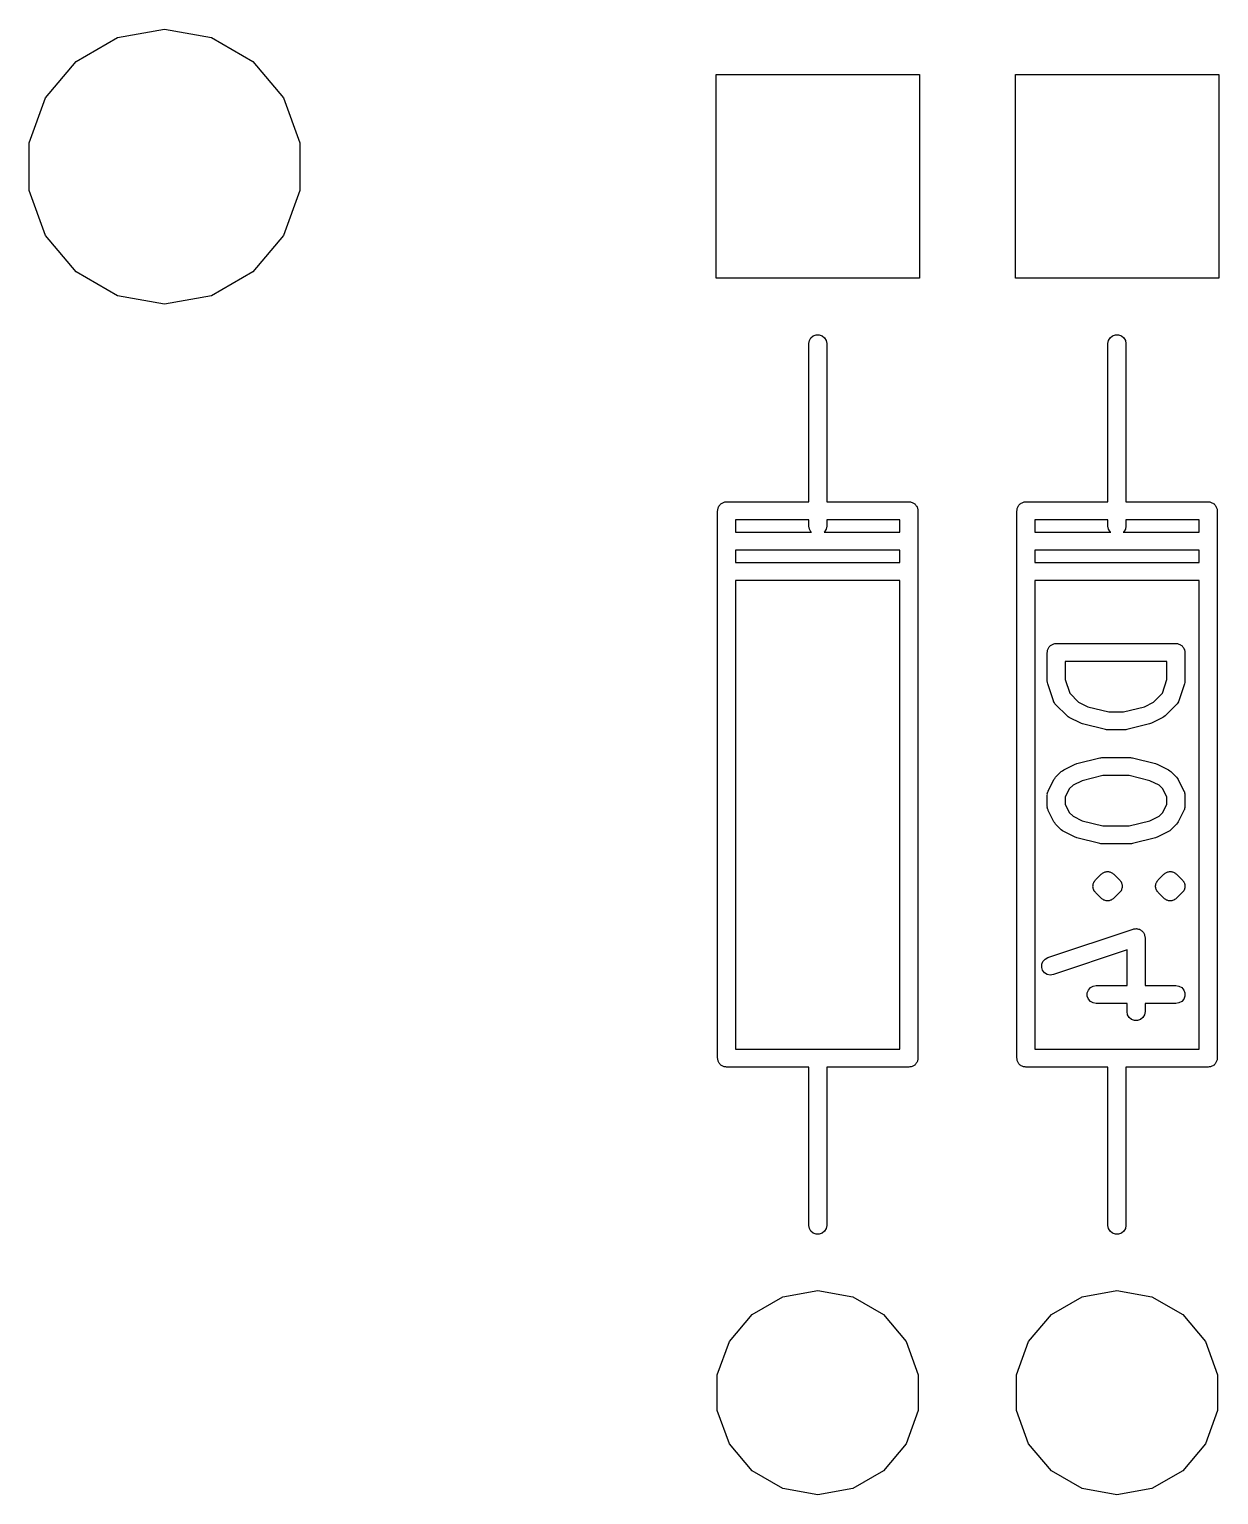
# Model space of a CAD drawing. Extents: x 17 to 273, y -105 to -8.
# Drawn here: x 99.41 to 109.35, y -104.01 to -91.77 of the extents above; entities that cross this region are included whole.
import ezdxf

# ---------------------------------------------------------------- set-up
doc = ezdxf.new("R2010")
doc.units = 0
doc.header["$MEASUREMENT"] = 0
doc.layers.add('BLACK', color=7, linetype='CONTINUOUS')

msp = doc.modelspace()

# ---------------------------------------------------------------- linework, layer by layer
at = {"layer": 'Black'}
for p, q in [((100.148, -91.8418), (100.54, -91.7726)), ((100.54, -91.7726), (100.932, -91.8418)), ((99.8025, -92.0411), (100.148, -91.8418)), ((100.932, -91.8418), (101.278, -92.0411)), ((99.5464, -92.3463), (99.8025, -92.0411)), ((101.278, -92.0411), (101.534, -92.3463)), ((105.148, -93.8501), (105.148, -92.1509)), ((105.148, -92.1509), (106.847, -92.1509)), ((106.847, -92.1509), (106.847, -93.8501)), ((107.648, -93.8501), (107.648, -92.1509)), ((107.648, -92.1509), (109.347, -92.1509)), ((109.347, -92.1509), (109.347, -93.8501)), ((99.4101, -92.7208), (99.5464, -92.3463)), ((101.534, -92.3463), (101.67, -92.7208)), ((99.4101, -93.1192), (99.4101, -92.7208)), ((101.67, -92.7208), (101.67, -93.1192)), ((99.5464, -93.4937), (99.4101, -93.1192)), ((101.67, -93.1192), (101.534, -93.4937)), ((99.8025, -93.7989), (99.5464, -93.4937)), ((101.534, -93.4937), (101.278, -93.7989)), ((100.148, -93.9982), (99.8025, -93.7989)), ((101.278, -93.7989), (100.932, -93.9982)), ((106.847, -93.8501), (105.148, -93.8501)), ((109.347, -93.8501), (107.648, -93.8501)), ((100.54, -94.0674), (100.148, -93.9982)), ((100.932, -93.9982), (100.54, -94.0674)), ((105.922, -94.3975), (105.927, -94.3719)), ((105.927, -94.3719), (105.94, -94.3493)), ((105.94, -94.3493), (105.96, -94.3326)), ((105.96, -94.3326), (105.984, -94.3237)), ((105.984, -94.3237), (106.01, -94.3237)), ((106.01, -94.3237), (106.035, -94.3326)), ((106.035, -94.3326), (106.055, -94.3493)), ((106.055, -94.3493), (106.068, -94.3719)), ((106.068, -94.3719), (106.072, -94.3975)), ((108.422, -94.3975), (108.427, -94.3719)), ((108.427, -94.3719), (108.44, -94.3493)), ((108.44, -94.3493), (108.46, -94.3326)), ((108.46, -94.3326), (108.484, -94.3237)), ((108.484, -94.3237), (108.51, -94.3237)), ((108.51, -94.3237), (108.535, -94.3326)), ((108.535, -94.3326), (108.555, -94.3493)), ((108.555, -94.3493), (108.568, -94.3719)), ((108.568, -94.3719), (108.572, -94.3975)), ((105.922, -95.7195), (105.922, -94.3975)), ((106.072, -94.3975), (106.072, -95.7195)), ((108.422, -95.7195), (108.422, -94.3975)), ((108.572, -94.3975), (108.572, -95.7195)), ((105.229, -95.7207), (105.235, -95.7195)), ((105.235, -95.7195), (105.922, -95.7195)), ((106.072, -95.7195), (106.759, -95.7195)), ((106.759, -95.7195), (106.766, -95.7207)), ((107.729, -95.7207), (107.735, -95.7195)), ((107.735, -95.7195), (108.422, -95.7195)), ((108.572, -95.7195), (109.259, -95.7195)), ((109.259, -95.7195), (109.266, -95.7207)), ((105.16, -95.7945), (105.162, -95.7881)), ((105.16, -100.367), (105.16, -95.7945)), ((105.162, -95.7815), (105.164, -95.7753)), ((105.162, -95.7881), (105.162, -95.7815)), ((105.164, -95.7753), (105.165, -95.7689)), ((105.165, -95.7689), (105.168, -95.7632)), ((105.168, -95.7632), (105.171, -95.757)), ((105.171, -95.757), (105.175, -95.752)), ((105.175, -95.752), (105.178, -95.7463)), ((105.178, -95.7463), (105.183, -95.7421)), ((105.183, -95.7421), (105.187, -95.7371)), ((105.187, -95.7371), (105.193, -95.7338)), ((105.193, -95.7338), (105.198, -95.7296)), ((105.198, -95.7296), (105.204, -95.7273)), ((105.204, -95.7273), (105.21, -95.724)), ((105.21, -95.724), (105.216, -95.7229)), ((105.216, -95.7229), (105.222, -95.7207)), ((105.222, -95.7207), (105.229, -95.7207)), ((106.766, -95.7207), (106.772, -95.7207)), ((106.772, -95.7207), (106.779, -95.7229)), ((106.779, -95.7229), (106.785, -95.724)), ((106.785, -95.724), (106.791, -95.7273)), ((106.791, -95.7273), (106.797, -95.7296)), ((106.797, -95.7296), (106.802, -95.7338)), ((106.802, -95.7338), (106.808, -95.7371)), ((106.808, -95.7371), (106.812, -95.7421)), ((106.812, -95.7421), (106.817, -95.7463)), ((106.817, -95.7463), (106.82, -95.752)), ((106.82, -95.752), (106.824, -95.757)), ((106.824, -95.757), (106.827, -95.7632)), ((106.827, -95.7632), (106.83, -95.7689)), ((106.83, -95.7689), (106.831, -95.7753)), ((106.831, -95.7753), (106.833, -95.7815)), ((106.833, -95.7815), (106.833, -95.7881)), ((106.833, -95.7881), (106.834, -95.7945)), ((106.834, -95.7945), (106.834, -100.367)), ((107.66, -95.7945), (107.662, -95.7881)), ((107.66, -100.367), (107.66, -95.7945)), ((107.662, -95.7815), (107.664, -95.7753)), ((107.662, -95.7881), (107.662, -95.7815)), ((107.664, -95.7753), (107.665, -95.7689)), ((107.665, -95.7689), (107.668, -95.7632)), ((107.668, -95.7632), (107.671, -95.757)), ((107.671, -95.757), (107.675, -95.752)), ((107.675, -95.752), (107.678, -95.7463)), ((107.678, -95.7463), (107.683, -95.7421)), ((107.683, -95.7421), (107.687, -95.7371)), ((107.687, -95.7371), (107.693, -95.7338)), ((107.693, -95.7338), (107.698, -95.7296)), ((107.698, -95.7296), (107.704, -95.7273)), ((107.704, -95.7273), (107.71, -95.724)), ((107.71, -95.724), (107.716, -95.7229)), ((107.716, -95.7229), (107.722, -95.7207)), ((107.722, -95.7207), (107.729, -95.7207)), ((109.266, -95.7207), (109.272, -95.7207)), ((109.272, -95.7207), (109.279, -95.7229)), ((109.279, -95.7229), (109.285, -95.724)), ((109.285, -95.724), (109.291, -95.7273)), ((109.291, -95.7273), (109.297, -95.7296)), ((109.297, -95.7296), (109.302, -95.7338)), ((109.302, -95.7338), (109.308, -95.7371)), ((109.308, -95.7371), (109.312, -95.7421)), ((109.312, -95.7421), (109.317, -95.7463)), ((109.317, -95.7463), (109.32, -95.752)), ((109.32, -95.752), (109.324, -95.757)), ((109.324, -95.757), (109.327, -95.7632)), ((109.327, -95.7632), (109.33, -95.7689)), ((109.33, -95.7689), (109.331, -95.7753)), ((109.331, -95.7753), (109.333, -95.7815)), ((109.333, -95.7815), (109.333, -95.7881)), ((109.333, -95.7881), (109.334, -95.7945)), ((109.334, -95.7945), (109.334, -100.367)), ((105.31, -95.8695), (105.31, -95.9735)), ((105.922, -95.8695), (105.31, -95.8695)), ((105.922, -95.9215), (105.922, -95.8695)), ((105.927, -95.9472), (105.922, -95.9215)), ((105.94, -95.9697), (105.927, -95.9472)), ((106.068, -95.9472), (106.055, -95.9697)), ((106.072, -95.9215), (106.068, -95.9472)), ((106.072, -95.8695), (106.072, -95.9215)), ((106.684, -95.8695), (106.072, -95.8695)), ((106.684, -95.9735), (106.684, -95.8695)), ((107.81, -95.8695), (107.81, -95.9735)), ((108.422, -95.8695), (107.81, -95.8695)), ((108.422, -95.9215), (108.422, -95.8695)), ((108.427, -95.9472), (108.422, -95.9215)), ((108.44, -95.9697), (108.427, -95.9472)), ((108.568, -95.9472), (108.555, -95.9697)), ((108.572, -95.9215), (108.568, -95.9472)), ((108.572, -95.8695), (108.572, -95.9215)), ((109.184, -95.8695), (108.572, -95.8695)), ((109.184, -95.9735), (109.184, -95.8695)), ((105.31, -95.9735), (105.945, -95.9735)), ((105.945, -95.9735), (105.94, -95.9697)), ((106.055, -95.9697), (106.05, -95.9735)), ((106.05, -95.9735), (106.684, -95.9735)), ((107.81, -95.9735), (108.445, -95.9735)), ((108.445, -95.9735), (108.44, -95.9697)), ((108.555, -95.9697), (108.55, -95.9735)), ((108.55, -95.9735), (109.184, -95.9735)), ((105.31, -96.1235), (105.31, -96.2275)), ((106.684, -96.1235), (105.31, -96.1235)), ((106.684, -96.2275), (106.684, -96.1235)), ((107.81, -96.1235), (107.81, -96.2275)), ((109.184, -96.1235), (107.81, -96.1235)), ((109.184, -96.2275), (109.184, -96.1235)), ((105.31, -96.2275), (106.684, -96.2275)), ((107.81, -96.2275), (109.184, -96.2275)), ((105.31, -96.3775), (105.31, -100.292)), ((106.684, -96.3775), (105.31, -96.3775)), ((106.684, -100.292), (106.684, -96.3775)), ((107.81, -96.3775), (107.81, -100.292)), ((109.184, -96.3775), (107.81, -96.3775)), ((109.184, -100.292), (109.184, -96.3775)), ((107.923, -96.9468), (107.925, -96.9406)), ((107.925, -96.9406), (107.929, -96.9356)), ((107.929, -96.9356), (107.932, -96.9299)), ((107.932, -96.9299), (107.937, -96.9257)), ((107.937, -96.9257), (107.942, -96.9207)), ((107.942, -96.9207), (107.947, -96.9174)), ((107.947, -96.9174), (107.952, -96.9132)), ((107.952, -96.9132), (107.959, -96.9109)), ((107.959, -96.9109), (107.964, -96.9077)), ((107.964, -96.9077), (107.971, -96.9065)), ((107.971, -96.9065), (107.977, -96.9043)), ((107.977, -96.9043), (107.983, -96.9043)), ((107.983, -96.9043), (107.99, -96.9031)), ((107.99, -96.9031), (108.99, -96.9031)), ((108.99, -96.9031), (108.996, -96.9043)), ((108.996, -96.9043), (109.003, -96.9043)), ((109.003, -96.9043), (109.009, -96.9065)), ((109.009, -96.9065), (109.015, -96.9077)), ((109.015, -96.9077), (109.021, -96.9109)), ((109.021, -96.9109), (109.027, -96.9132)), ((109.027, -96.9132), (109.032, -96.9174)), ((109.032, -96.9174), (109.038, -96.9207)), ((109.038, -96.9207), (109.042, -96.9257)), ((109.042, -96.9257), (109.047, -96.9299)), ((109.047, -96.9299), (109.051, -96.9356)), ((109.051, -96.9356), (109.055, -96.9406)), ((109.055, -96.9406), (109.057, -96.9468)), ((107.915, -96.9781), (107.916, -96.9717)), ((107.915, -97.2162), (107.915, -96.9781)), ((107.916, -96.9651), (107.918, -96.9589)), ((107.916, -96.9717), (107.916, -96.9651)), ((107.918, -96.9589), (107.919, -96.9525)), ((107.919, -96.9525), (107.923, -96.9468)), ((108.065, -97.0531), (108.065, -97.2041)), ((108.915, -97.0531), (108.065, -97.0531)), ((108.915, -97.2041), (108.915, -97.0531)), ((109.057, -96.9468), (109.06, -96.9525)), ((109.06, -96.9525), (109.061, -96.9589)), ((109.061, -96.9589), (109.064, -96.9651)), ((109.064, -96.9651), (109.064, -96.9717)), ((109.064, -96.9717), (109.065, -96.9781)), ((109.065, -96.9781), (109.065, -97.2162)), ((107.917, -97.2281), (107.915, -97.2162)), ((107.919, -97.24), (107.917, -97.2281)), ((107.966, -97.3828), (107.919, -97.24)), ((108.065, -97.2041), (108.103, -97.3186)), ((108.877, -97.3186), (108.915, -97.2041)), ((109.061, -97.24), (109.013, -97.3828)), ((109.063, -97.2281), (109.061, -97.24)), ((109.065, -97.2162), (109.063, -97.2281)), ((107.968, -97.3866), (107.966, -97.3828)), ((107.969, -97.3908), (107.968, -97.3866)), ((107.975, -97.398), (107.969, -97.3908)), ((107.979, -97.4057), (107.975, -97.398)), ((107.982, -97.4086), (107.979, -97.4057)), ((107.984, -97.4121), (107.982, -97.4086)), ((108.08, -97.5074), (107.984, -97.4121)), ((108.103, -97.3186), (108.177, -97.3927)), ((108.177, -97.3927), (108.254, -97.4312)), ((108.254, -97.4312), (108.428, -97.4746)), ((108.552, -97.4746), (108.726, -97.4312)), ((108.726, -97.4312), (108.803, -97.3927)), ((108.803, -97.3927), (108.877, -97.3186)), ((108.995, -97.4121), (108.9, -97.5074)), ((108.998, -97.4086), (108.995, -97.4121)), ((109.001, -97.4057), (108.998, -97.4086)), ((109.005, -97.398), (109.001, -97.4057)), ((109.01, -97.3908), (109.005, -97.398)), ((109.011, -97.3866), (109.01, -97.3908)), ((109.013, -97.3828), (109.011, -97.3866)), ((108.09, -97.5143), (108.08, -97.5074)), ((108.099, -97.5214), (108.09, -97.5143)), ((108.194, -97.569), (108.099, -97.5214)), ((108.428, -97.4746), (108.552, -97.4746)), ((108.881, -97.5214), (108.785, -97.569)), ((108.89, -97.5142), (108.881, -97.5214)), ((108.9, -97.5074), (108.89, -97.5142)), ((108.202, -97.5714), (108.194, -97.569)), ((108.21, -97.5747), (108.202, -97.5714)), ((108.4, -97.6223), (108.21, -97.5747)), ((108.409, -97.623), (108.4, -97.6223)), ((108.418, -97.6246), (108.409, -97.623)), ((108.561, -97.6246), (108.418, -97.6246)), ((108.57, -97.623), (108.561, -97.6246)), ((108.579, -97.6223), (108.57, -97.623)), ((108.77, -97.5747), (108.579, -97.6223)), ((108.777, -97.5714), (108.77, -97.5747)), ((108.785, -97.569), (108.777, -97.5714)), ((108.052, -97.9587), (108.147, -97.9111)), ((108.147, -97.9111), (108.155, -97.9087)), ((108.155, -97.9087), (108.162, -97.9054)), ((108.162, -97.9054), (108.353, -97.8578)), ((108.353, -97.8578), (108.362, -97.8571)), ((108.362, -97.8571), (108.371, -97.8555)), ((108.371, -97.8555), (108.609, -97.8555)), ((108.609, -97.8555), (108.618, -97.8571)), ((108.618, -97.8571), (108.627, -97.8578)), ((108.627, -97.8578), (108.818, -97.9054)), ((108.818, -97.9054), (108.825, -97.9087)), ((108.825, -97.9087), (108.833, -97.9111)), ((108.833, -97.9111), (108.928, -97.9587)), ((107.923, -98.1351), (107.97, -98.0398)), ((107.97, -98.0398), (107.978, -98.0302)), ((107.978, -98.0302), (107.984, -98.0203)), ((107.984, -98.0203), (108.032, -97.9727)), ((108.032, -97.9727), (108.042, -97.9658)), ((108.042, -97.9658), (108.052, -97.9587)), ((108.38, -98.0055), (108.206, -98.0489)), ((108.6, -98.0055), (108.38, -98.0055)), ((108.773, -98.0489), (108.6, -98.0055)), ((108.928, -97.9587), (108.938, -97.9658)), ((108.938, -97.9658), (108.948, -97.9727)), ((108.948, -97.9727), (108.995, -98.0203)), ((108.995, -98.0203), (109.002, -98.0302)), ((109.002, -98.0302), (109.009, -98.0398)), ((109.009, -98.0398), (109.057, -98.1351)), ((107.915, -98.16), (107.918, -98.1516)), ((107.916, -98.1644), (107.915, -98.16)), ((107.915, -98.1686), (107.916, -98.1644)), ((107.918, -98.1516), (107.919, -98.143)), ((107.919, -98.143), (107.922, -98.1392)), ((107.922, -98.1392), (107.923, -98.1351)), ((108.099, -98.1178), (108.065, -98.1863)), ((108.13, -98.0874), (108.099, -98.1178)), ((108.206, -98.0489), (108.13, -98.0874)), ((108.85, -98.0874), (108.773, -98.0489)), ((108.881, -98.1178), (108.85, -98.0874)), ((108.915, -98.1863), (108.881, -98.1178)), ((109.057, -98.1351), (109.058, -98.1392)), ((109.058, -98.1392), (109.06, -98.143)), ((109.06, -98.143), (109.062, -98.1516)), ((109.062, -98.1516), (109.064, -98.16)), ((109.064, -98.16), (109.064, -98.1644)), ((109.064, -98.1644), (109.065, -98.1686)), ((107.915, -98.2639), (107.915, -98.1686)), ((107.916, -98.2681), (107.915, -98.2639)), ((107.915, -98.2724), (107.916, -98.2681)), ((107.918, -98.2808), (107.915, -98.2724)), ((107.919, -98.2895), (107.918, -98.2808)), ((107.922, -98.2933), (107.919, -98.2895)), ((108.065, -98.1863), (108.065, -98.2461)), ((108.065, -98.2461), (108.099, -98.3147)), ((108.881, -98.3147), (108.915, -98.2461)), ((108.915, -98.2461), (108.915, -98.1863)), ((109.06, -98.2895), (109.058, -98.2933)), ((109.062, -98.2809), (109.06, -98.2895)), ((109.064, -98.2724), (109.062, -98.2809)), ((109.065, -98.2639), (109.064, -98.2681)), ((109.064, -98.2681), (109.064, -98.2724)), ((109.065, -98.1686), (109.065, -98.2639)), ((107.923, -98.2974), (107.922, -98.2933)), ((107.97, -98.3926), (107.923, -98.2974)), ((107.978, -98.4023), (107.97, -98.3926)), ((107.984, -98.4121), (107.978, -98.4023)), ((108.032, -98.4597), (107.984, -98.4121)), ((108.099, -98.3147), (108.13, -98.3451)), ((108.13, -98.3451), (108.206, -98.3836)), ((108.206, -98.3836), (108.38, -98.4269)), ((108.6, -98.4269), (108.773, -98.3836)), ((108.773, -98.3836), (108.85, -98.3451)), ((108.85, -98.3451), (108.881, -98.3147)), ((108.995, -98.4121), (108.948, -98.4597)), ((109.002, -98.4023), (108.995, -98.4121)), ((109.009, -98.3926), (109.002, -98.4023)), ((109.057, -98.2974), (109.009, -98.3926)), ((109.058, -98.2933), (109.057, -98.2974)), ((108.042, -98.4666), (108.032, -98.4597)), ((108.052, -98.4738), (108.042, -98.4666)), ((108.147, -98.5214), (108.052, -98.4738)), ((108.155, -98.5237), (108.147, -98.5214)), ((108.162, -98.5271), (108.155, -98.5237)), ((108.353, -98.5747), (108.162, -98.5271)), ((108.38, -98.4269), (108.6, -98.4269)), ((108.818, -98.5271), (108.627, -98.5747)), ((108.825, -98.5237), (108.818, -98.5271)), ((108.833, -98.5214), (108.825, -98.5237)), ((108.928, -98.4738), (108.833, -98.5214)), ((108.938, -98.4666), (108.928, -98.4738)), ((108.948, -98.4597), (108.938, -98.4666)), ((108.362, -98.5754), (108.353, -98.5747)), ((108.371, -98.5769), (108.362, -98.5754)), ((108.609, -98.5769), (108.371, -98.5769)), ((108.618, -98.5754), (108.609, -98.5769)), ((108.627, -98.5747), (108.618, -98.5754)), ((108.301, -98.9052), (108.303, -98.8988)), ((108.303, -98.8988), (108.305, -98.8961)), ((108.305, -98.8961), (108.306, -98.893)), ((108.306, -98.893), (108.308, -98.8905)), ((108.308, -98.8905), (108.309, -98.8875)), ((108.309, -98.8875), (108.314, -98.8829)), ((108.314, -98.8829), (108.318, -98.8775)), ((108.318, -98.8775), (108.365, -98.8299)), ((108.365, -98.8299), (108.371, -98.8261)), ((108.371, -98.8261), (108.375, -98.8215)), ((108.375, -98.8215), (108.381, -98.8187)), ((108.381, -98.8187), (108.387, -98.8149)), ((108.387, -98.8149), (108.393, -98.8132)), ((108.393, -98.8132), (108.399, -98.8105)), ((108.399, -98.8105), (108.406, -98.8099)), ((108.406, -98.8099), (108.412, -98.8082)), ((108.412, -98.8082), (108.418, -98.8088)), ((108.418, -98.8088), (108.425, -98.8082)), ((108.425, -98.8082), (108.431, -98.8099)), ((108.431, -98.8099), (108.438, -98.8105)), ((108.438, -98.8105), (108.444, -98.8132)), ((108.444, -98.8132), (108.45, -98.8149)), ((108.45, -98.8149), (108.455, -98.8187)), ((108.455, -98.8187), (108.461, -98.8215)), ((108.461, -98.8215), (108.466, -98.8261)), ((108.466, -98.8261), (108.471, -98.8299)), ((108.471, -98.8299), (108.519, -98.8775)), ((108.519, -98.8775), (108.523, -98.8829)), ((108.523, -98.8829), (108.527, -98.8875)), ((108.527, -98.8875), (108.529, -98.8905)), ((108.529, -98.8905), (108.531, -98.893)), ((108.531, -98.893), (108.532, -98.8961)), ((108.532, -98.8961), (108.534, -98.8988)), ((108.534, -98.8988), (108.536, -98.9052)), ((108.825, -98.9052), (108.827, -98.8988)), ((108.827, -98.8988), (108.829, -98.8961)), ((108.829, -98.8961), (108.83, -98.893)), ((108.83, -98.893), (108.832, -98.8905)), ((108.832, -98.8905), (108.833, -98.8875)), ((108.833, -98.8875), (108.838, -98.8829)), ((108.838, -98.8829), (108.842, -98.8775)), ((108.842, -98.8775), (108.889, -98.8299)), ((108.889, -98.8299), (108.895, -98.8261)), ((108.895, -98.8261), (108.899, -98.8215)), ((108.899, -98.8215), (108.905, -98.8187)), ((108.905, -98.8187), (108.911, -98.8149)), ((108.911, -98.8149), (108.917, -98.8132)), ((108.917, -98.8132), (108.923, -98.8105)), ((108.923, -98.8105), (108.929, -98.8099)), ((108.929, -98.8099), (108.936, -98.8082)), ((108.936, -98.8082), (108.942, -98.8088)), ((108.942, -98.8088), (108.949, -98.8082)), ((108.949, -98.8082), (108.955, -98.8099)), ((108.955, -98.8099), (108.962, -98.8105)), ((108.962, -98.8105), (108.968, -98.8132)), ((108.968, -98.8132), (108.974, -98.8149)), ((108.974, -98.8149), (108.979, -98.8187)), ((108.979, -98.8187), (108.985, -98.8215)), ((108.985, -98.8215), (108.99, -98.8261)), ((108.99, -98.8261), (108.995, -98.8299)), ((108.995, -98.8299), (109.043, -98.8775)), ((109.043, -98.8775), (109.047, -98.8829)), ((109.047, -98.8829), (109.051, -98.8875)), ((109.051, -98.8875), (109.053, -98.8905)), ((109.053, -98.8905), (109.055, -98.893)), ((109.055, -98.893), (109.056, -98.8961)), ((109.056, -98.8961), (109.058, -98.8988)), ((109.058, -98.8988), (109.06, -98.9052)), ((108.296, -98.924), (108.297, -98.9208)), ((108.297, -98.9305), (108.296, -98.924)), ((108.296, -98.9371), (108.297, -98.9305)), ((108.297, -98.9402), (108.296, -98.9371)), ((108.297, -98.9175), (108.298, -98.9144)), ((108.297, -98.9208), (108.297, -98.9175)), ((108.297, -98.9435), (108.297, -98.9402)), ((108.298, -98.9466), (108.297, -98.9435)), ((108.298, -98.9111), (108.301, -98.9052)), ((108.298, -98.9144), (108.298, -98.9111)), ((108.298, -98.9499), (108.298, -98.9466)), ((108.301, -98.9559), (108.298, -98.9499)), ((108.303, -98.9622), (108.301, -98.9559)), ((108.305, -98.9649), (108.303, -98.9622)), ((108.306, -98.968), (108.305, -98.9649)), ((108.308, -98.9705), (108.306, -98.968)), ((108.309, -98.9735), (108.308, -98.9705)), ((108.314, -98.9782), (108.309, -98.9735)), ((108.318, -98.9836), (108.314, -98.9782)), ((108.365, -99.0312), (108.318, -98.9836)), ((108.519, -98.9836), (108.471, -99.0312)), ((108.523, -98.9782), (108.519, -98.9836)), ((108.527, -98.9735), (108.523, -98.9782)), ((108.529, -98.9705), (108.527, -98.9735)), ((108.531, -98.968), (108.529, -98.9705)), ((108.532, -98.9649), (108.531, -98.968)), ((108.534, -98.9622), (108.532, -98.9649)), ((108.536, -98.9559), (108.534, -98.9622)), ((108.536, -98.9052), (108.538, -98.9111)), ((108.538, -98.9499), (108.536, -98.9559)), ((108.538, -98.9111), (108.539, -98.9144)), ((108.539, -98.9466), (108.538, -98.9499)), ((108.539, -98.9144), (108.54, -98.9175)), ((108.54, -98.9435), (108.539, -98.9466)), ((108.54, -98.9175), (108.54, -98.9208)), ((108.54, -98.9208), (108.541, -98.924)), ((108.541, -98.924), (108.54, -98.9305)), ((108.54, -98.9305), (108.541, -98.9371)), ((108.541, -98.9371), (108.54, -98.9402)), ((108.54, -98.9402), (108.54, -98.9435)), ((108.82, -98.924), (108.821, -98.9208)), ((108.82, -98.9305), (108.82, -98.924)), ((108.82, -98.9371), (108.82, -98.9305)), ((108.821, -98.9402), (108.82, -98.9371)), ((108.821, -98.9175), (108.822, -98.9144)), ((108.821, -98.9208), (108.821, -98.9175)), ((108.821, -98.9435), (108.821, -98.9402)), ((108.822, -98.9466), (108.821, -98.9435)), ((108.822, -98.9111), (108.825, -98.9052)), ((108.822, -98.9144), (108.822, -98.9111)), ((108.822, -98.9499), (108.822, -98.9466)), ((108.825, -98.9559), (108.822, -98.9499)), ((108.827, -98.9622), (108.825, -98.9559)), ((108.829, -98.9649), (108.827, -98.9622)), ((108.83, -98.968), (108.829, -98.9649)), ((108.832, -98.9705), (108.83, -98.968)), ((108.833, -98.9735), (108.832, -98.9705)), ((108.838, -98.9782), (108.833, -98.9735)), ((108.842, -98.9836), (108.838, -98.9782)), ((108.889, -99.0312), (108.842, -98.9836)), ((109.043, -98.9836), (108.995, -99.0312)), ((109.047, -98.9782), (109.043, -98.9836)), ((109.051, -98.9735), (109.047, -98.9782)), ((109.053, -98.9705), (109.051, -98.9735)), ((109.055, -98.968), (109.053, -98.9705)), ((109.056, -98.9649), (109.055, -98.968)), ((109.058, -98.9622), (109.056, -98.9649)), ((109.06, -98.9559), (109.058, -98.9622)), ((109.06, -98.9052), (109.062, -98.9111)), ((109.062, -98.9499), (109.06, -98.9559)), ((109.062, -98.9111), (109.063, -98.9144)), ((109.063, -98.9466), (109.062, -98.9499)), ((109.063, -98.9144), (109.064, -98.9175)), ((109.064, -98.9435), (109.063, -98.9466)), ((109.064, -98.9175), (109.064, -98.9208)), ((109.064, -98.9208), (109.065, -98.924)), ((109.065, -98.924), (109.064, -98.9305)), ((109.064, -98.9305), (109.065, -98.9371)), ((109.065, -98.9371), (109.064, -98.9402)), ((109.064, -98.9402), (109.064, -98.9435)), ((108.371, -99.0349), (108.365, -99.0312)), ((108.375, -99.0396), (108.371, -99.0349)), ((108.381, -99.0423), (108.375, -99.0396)), ((108.387, -99.0461), (108.381, -99.0423)), ((108.393, -99.0478), (108.387, -99.0461)), ((108.399, -99.0506), (108.393, -99.0478)), ((108.406, -99.0512), (108.399, -99.0506)), ((108.412, -99.0529), (108.406, -99.0512)), ((108.418, -99.0523), (108.412, -99.0529)), ((108.425, -99.0529), (108.418, -99.0523)), ((108.431, -99.0512), (108.425, -99.0529)), ((108.438, -99.0506), (108.431, -99.0512)), ((108.444, -99.0478), (108.438, -99.0506)), ((108.45, -99.0461), (108.444, -99.0478)), ((108.455, -99.0423), (108.45, -99.0461)), ((108.461, -99.0396), (108.455, -99.0423)), ((108.466, -99.0349), (108.461, -99.0396)), ((108.471, -99.0312), (108.466, -99.0349)), ((108.895, -99.0349), (108.889, -99.0312)), ((108.899, -99.0396), (108.895, -99.0349)), ((108.905, -99.0423), (108.899, -99.0396)), ((108.911, -99.0461), (108.905, -99.0423)), ((108.917, -99.0478), (108.911, -99.0461)), ((108.923, -99.0506), (108.917, -99.0478)), ((108.929, -99.0512), (108.923, -99.0506)), ((108.936, -99.0529), (108.929, -99.0512)), ((108.942, -99.0523), (108.936, -99.0529)), ((108.949, -99.0529), (108.942, -99.0523)), ((108.955, -99.0512), (108.949, -99.0529)), ((108.962, -99.0506), (108.955, -99.0512)), ((108.968, -99.0478), (108.962, -99.0506)), ((108.974, -99.0461), (108.968, -99.0478)), ((108.979, -99.0423), (108.974, -99.0461)), ((108.985, -99.0396), (108.979, -99.0423)), ((108.99, -99.0349), (108.985, -99.0396)), ((108.995, -99.0312), (108.99, -99.0349)), ((107.919, -99.526), (108.633, -99.2879)), ((108.633, -99.2879), (108.638, -99.2871)), ((108.638, -99.2871), (108.643, -99.2852)), ((108.643, -99.2852), (108.651, -99.2852)), ((108.651, -99.2852), (108.659, -99.2841)), ((108.659, -99.2841), (108.664, -99.2852)), ((108.664, -99.2852), (108.67, -99.2852)), ((108.67, -99.2852), (108.677, -99.2878)), ((108.677, -99.2878), (108.684, -99.2893)), ((108.684, -99.2893), (108.689, -99.2922)), ((108.689, -99.2922), (108.694, -99.2941)), ((108.694, -99.2941), (108.7, -99.299)), ((108.7, -99.299), (108.706, -99.303)), ((108.706, -99.303), (108.71, -99.3073)), ((108.71, -99.3073), (108.714, -99.3109)), ((108.714, -99.3109), (108.718, -99.3174)), ((108.718, -99.3174), (108.722, -99.3234)), ((108.722, -99.3234), (108.724, -99.3286)), ((108.724, -99.3286), (108.727, -99.3334)), ((108.727, -99.3334), (108.728, -99.3409)), ((108.728, -99.3409), (108.731, -99.3481)), ((108.731, -99.3481), (108.731, -99.3536)), ((108.731, -99.3536), (108.732, -99.3591)), ((108.732, -99.3591), (108.732, -99.7603)), ((108.582, -99.4631), (107.966, -99.6683)), ((108.582, -99.7603), (108.582, -99.4631)), ((107.868, -99.6082), (107.869, -99.5821)), ((107.876, -99.6329), (107.868, -99.6082)), ((107.869, -99.5821), (107.878, -99.5579)), ((107.892, -99.6533), (107.876, -99.6329)), ((107.878, -99.5579), (107.896, -99.5384)), ((107.896, -99.5384), (107.919, -99.526)), ((107.915, -99.6669), (107.892, -99.6533)), ((107.94, -99.6722), (107.915, -99.6669)), ((107.966, -99.6683), (107.94, -99.6722)), ((108.249, -99.8223), (108.258, -99.7978)), ((108.249, -99.8483), (108.249, -99.8223)), ((108.258, -99.8728), (108.249, -99.8483)), ((108.258, -99.7978), (108.275, -99.7778)), ((108.275, -99.8927), (108.258, -99.8728)), ((108.275, -99.7778), (108.298, -99.7648)), ((108.298, -99.7648), (108.323, -99.7603)), ((108.323, -99.7603), (108.582, -99.7603)), ((108.732, -99.7603), (108.99, -99.7603)), ((108.99, -99.7603), (109.015, -99.7648)), ((109.015, -99.7648), (109.038, -99.7778)), ((109.038, -99.7778), (109.055, -99.7978)), ((109.055, -99.8728), (109.038, -99.8927)), ((109.055, -99.7978), (109.064, -99.8223)), ((109.064, -99.8483), (109.055, -99.8728)), ((109.064, -99.8223), (109.064, -99.8483)), ((108.298, -99.9058), (108.275, -99.8927)), ((108.323, -99.9103), (108.298, -99.9058)), ((108.582, -99.9103), (108.323, -99.9103)), ((108.582, -99.9781), (108.582, -99.9103)), ((108.586, -100.004), (108.582, -99.9781)), ((108.599, -100.026), (108.586, -100.004)), ((108.727, -100.004), (108.714, -100.026)), ((108.732, -99.9781), (108.727, -100.004)), ((108.99, -99.9103), (108.732, -99.9103)), ((108.732, -99.9103), (108.732, -99.9781)), ((109.015, -99.9058), (108.99, -99.9103)), ((109.038, -99.8927), (109.015, -99.9058)), ((108.619, -100.043), (108.599, -100.026)), ((108.643, -100.052), (108.619, -100.043)), ((108.67, -100.052), (108.643, -100.052)), ((108.694, -100.043), (108.67, -100.052)), ((108.714, -100.026), (108.694, -100.043)), ((105.162, -100.373), (105.16, -100.367)), ((105.31, -100.292), (106.684, -100.292)), ((106.834, -100.367), (106.833, -100.373)), ((107.662, -100.373), (107.66, -100.367)), ((107.81, -100.292), (109.184, -100.292)), ((109.334, -100.367), (109.333, -100.373)), ((105.162, -100.38), (105.162, -100.373)), ((105.164, -100.386), (105.162, -100.38)), ((105.165, -100.392), (105.164, -100.386)), ((105.168, -100.398), (105.165, -100.392)), ((105.171, -100.404), (105.168, -100.398)), ((105.175, -100.409), (105.171, -100.404)), ((105.178, -100.415), (105.175, -100.409)), ((105.183, -100.419), (105.178, -100.415)), ((105.187, -100.424), (105.183, -100.419)), ((105.193, -100.427), (105.187, -100.424)), ((105.198, -100.431), (105.193, -100.427)), ((105.204, -100.434), (105.198, -100.431)), ((105.21, -100.437), (105.204, -100.434)), ((105.216, -100.438), (105.21, -100.437)), ((105.222, -100.44), (105.216, -100.438)), ((105.229, -100.44), (105.222, -100.44)), ((105.235, -100.442), (105.229, -100.44)), ((105.922, -100.442), (105.235, -100.442)), ((105.922, -101.764), (105.922, -100.442)), ((106.759, -100.442), (106.072, -100.442)), ((106.072, -100.442), (106.072, -101.764)), ((106.766, -100.44), (106.759, -100.442)), ((106.772, -100.44), (106.766, -100.44)), ((106.779, -100.438), (106.772, -100.44)), ((106.785, -100.437), (106.779, -100.438)), ((106.791, -100.434), (106.785, -100.437)), ((106.797, -100.431), (106.791, -100.434)), ((106.802, -100.427), (106.797, -100.431)), ((106.808, -100.424), (106.802, -100.427)), ((106.812, -100.419), (106.808, -100.424)), ((106.817, -100.415), (106.812, -100.419)), ((106.82, -100.409), (106.817, -100.415)), ((106.824, -100.404), (106.82, -100.409)), ((106.827, -100.398), (106.824, -100.404)), ((106.83, -100.392), (106.827, -100.398)), ((106.831, -100.386), (106.83, -100.392)), ((106.833, -100.38), (106.831, -100.386)), ((106.833, -100.373), (106.833, -100.38)), ((107.662, -100.38), (107.662, -100.373)), ((107.664, -100.386), (107.662, -100.38)), ((107.665, -100.392), (107.664, -100.386)), ((107.668, -100.398), (107.665, -100.392)), ((107.671, -100.404), (107.668, -100.398)), ((107.675, -100.409), (107.671, -100.404)), ((107.678, -100.415), (107.675, -100.409)), ((107.683, -100.419), (107.678, -100.415)), ((107.687, -100.424), (107.683, -100.419)), ((107.693, -100.427), (107.687, -100.424)), ((107.698, -100.431), (107.693, -100.427)), ((107.704, -100.434), (107.698, -100.431)), ((107.71, -100.437), (107.704, -100.434)), ((107.716, -100.438), (107.71, -100.437)), ((107.722, -100.44), (107.716, -100.438)), ((107.729, -100.44), (107.722, -100.44)), ((107.735, -100.442), (107.729, -100.44)), ((108.422, -100.442), (107.735, -100.442)), ((108.422, -101.764), (108.422, -100.442)), ((109.259, -100.442), (108.572, -100.442)), ((108.572, -100.442), (108.572, -101.764)), ((109.266, -100.44), (109.259, -100.442)), ((109.272, -100.44), (109.266, -100.44)), ((109.279, -100.438), (109.272, -100.44)), ((109.285, -100.437), (109.279, -100.438)), ((109.291, -100.434), (109.285, -100.437)), ((109.297, -100.431), (109.291, -100.434)), ((109.302, -100.427), (109.297, -100.431)), ((109.308, -100.424), (109.302, -100.427)), ((109.312, -100.419), (109.308, -100.424)), ((109.317, -100.415), (109.312, -100.419)), ((109.32, -100.409), (109.317, -100.415)), ((109.324, -100.404), (109.32, -100.409)), ((109.327, -100.398), (109.324, -100.404)), ((109.33, -100.392), (109.327, -100.398)), ((109.331, -100.386), (109.33, -100.392)), ((109.333, -100.38), (109.331, -100.386)), ((109.333, -100.373), (109.333, -100.38)), ((105.927, -101.789), (105.922, -101.764)), ((105.94, -101.812), (105.927, -101.789)), ((105.96, -101.828), (105.94, -101.812)), ((105.984, -101.837), (105.96, -101.828)), ((106.01, -101.837), (105.984, -101.837)), ((106.035, -101.828), (106.01, -101.837)), ((106.055, -101.812), (106.035, -101.828)), ((106.068, -101.789), (106.055, -101.812)), ((106.072, -101.764), (106.068, -101.789)), ((108.427, -101.789), (108.422, -101.764)), ((108.44, -101.812), (108.427, -101.789)), ((108.46, -101.828), (108.44, -101.812)), ((108.484, -101.837), (108.46, -101.828)), ((108.51, -101.837), (108.484, -101.837)), ((108.535, -101.828), (108.51, -101.837)), ((108.555, -101.812), (108.535, -101.828)), ((108.568, -101.789), (108.555, -101.812)), ((108.572, -101.764), (108.568, -101.789)), ((105.706, -102.359), (105.997, -102.308)), ((105.997, -102.308), (106.289, -102.359)), ((108.206, -102.359), (108.497, -102.308)), ((108.497, -102.308), (108.789, -102.359)), ((105.449, -102.507), (105.706, -102.359)), ((106.289, -102.359), (106.546, -102.507)), ((107.949, -102.507), (108.206, -102.359)), ((108.789, -102.359), (109.046, -102.507)), ((105.259, -102.734), (105.449, -102.507)), ((106.546, -102.507), (106.736, -102.734)), ((107.759, -102.734), (107.949, -102.507)), ((109.046, -102.507), (109.236, -102.734)), ((105.158, -103.012), (105.259, -102.734)), ((106.736, -102.734), (106.837, -103.012)), ((107.658, -103.012), (107.759, -102.734)), ((109.236, -102.734), (109.337, -103.012)), ((105.158, -103.309), (105.158, -103.012)), ((106.837, -103.012), (106.837, -103.309)), ((107.658, -103.309), (107.658, -103.012)), ((109.337, -103.012), (109.337, -103.309)), ((105.259, -103.587), (105.158, -103.309)), ((106.837, -103.309), (106.736, -103.587)), ((107.759, -103.587), (107.658, -103.309)), ((109.337, -103.309), (109.236, -103.587)), ((105.449, -103.814), (105.259, -103.587)), ((106.736, -103.587), (106.546, -103.814)), ((107.949, -103.814), (107.759, -103.587)), ((109.236, -103.587), (109.046, -103.814)), ((105.706, -103.962), (105.449, -103.814)), ((106.546, -103.814), (106.289, -103.962)), ((108.206, -103.962), (107.949, -103.814)), ((109.046, -103.814), (108.789, -103.962)), ((105.997, -104.013), (105.706, -103.962)), ((106.289, -103.962), (105.997, -104.013)), ((108.497, -104.013), (108.206, -103.962)), ((108.789, -103.962), (108.497, -104.013))]:
    msp.add_line(p, q, dxfattribs=at)

doc.saveas('drawing.dxf')
